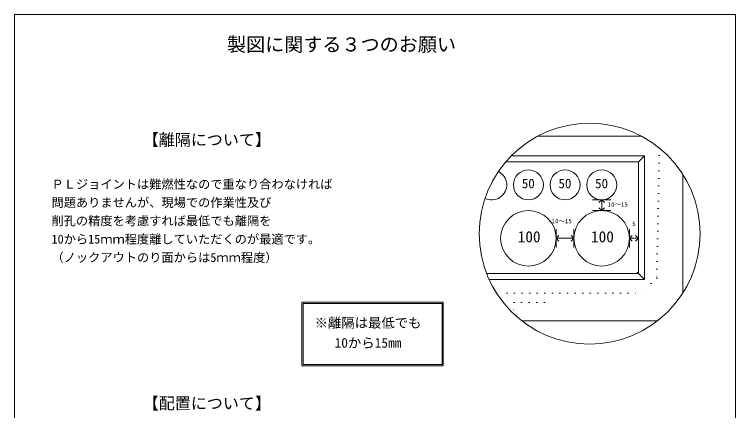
# Model space of a CAD drawing. Units: millimetres, scale not verified. Extents: x -9756 to 9755, y -4704 to 4703.
# Drawn here: x -9756 to -3685, y 1367 to 4703 of the extents above; entities that cross this region are included whole.
import ezdxf
from ezdxf.enums import TextEntityAlignment as Align

# ---------------------------------------------------------------- set-up
doc = ezdxf.new("R2010")
doc.units = ezdxf.units.MM
doc.header["$LTSCALE"] = 20
doc.linetypes.add('DASHED1', pattern=[1.8, 1.2, -0.6])
doc.linetypes.add('USER5', pattern=[3.185, 0.01, -3.175])
for name, color, linetype, lineweight in [('0-2_waku', 7, 'Continuous', 18), ('0-3_gaikei', 7, 'Continuous', 18), ('0-4_kakure', 7, 'DASHED1', 5), ('0-5_sunpou', 7, 'Continuous', 5), ('0-7_hole', 7, 'Continuous', 18), ('0-8_uchigawa', 6, 'Continuous', 18), ('0-D_文字１', 7, 'Continuous', 18)]:
    doc.layers.add(name, color=color, linetype=linetype, lineweight=lineweight)
doc.styles.add('ＭＳ ゴシック', font='')
doc.styles.get('ＭＳ ゴシック').set_extended_font_data('MS Gothic')

# ---------------------------------------------------------------- blocks, each defined once
blk = doc.blocks.new('_Open90')
at = {"layer": '0-5_sunpou'}
blk.add_line((0, 0), (-1, 0), dxfattribs=at)
blk.add_lwpolyline([(-0.5, 0.5), (0, 0), (-0.5, -0.5)], dxfattribs=at)

msp = doc.modelspace()

# ---------------------------------------------------------------- linework, layer by layer
at = {"layer": '0-2_waku'}
for p, q in [((-9755.77, 4703.14), (-3684.57, 4703.14)), ((-9755.77, 4703.14), (-3684.57, 4703.14)), ((-9755.77, 4703.14), (-9755.77, -3846.86)), ((-3684.57, 4703.14), (-3684.57, -3846.86))]:
    msp.add_line(p, q, dxfattribs=at)
at = {"layer": '0-3_gaikei'}
for p, q in [((-4478.45, 3678.8), (-5347.72, 3678.8)), ((-4128.83, 2355.95), (-4128.83, 3356.65)), ((-5485.71, 2123.15), (-4340.46, 2123.15))]:
    msp.add_line(p, q, dxfattribs=at)
at = {"layer": '0-4_kakure', "linetype": 'USER5', "lineweight": 18}
for p, q in [((-5696.46, 2354.56), (-5608.75, 2354.56)), ((-5608.75, 2354.56), (-4477.37, 2354.56)), ((-5608.75, 2354.56), (-4477.37, 2354.56)), ((-5549.74, 2277.42), (-5555.98, 2183.91)), ((-5549.74, 2277.42), (-5344.04, 2277.42))]:
    msp.add_line(p, q, dxfattribs=at)
for points in [[(-4325.27, 3577.33), (-4348.8, 2483.13), (-4477.37, 2354.56)], [(-5549.74, 2277.42), (-5292.61, 2277.42), (-5215.47, 2354.56)]]:
    msp.add_lwpolyline(points, dxfattribs=at)
at = {"layer": '0-5_sunpou', "color": 150, "lineweight": 18}
for p, q in [((-4888.78, 3141.39), (-4734.5, 3141.39)), ((-4888.78, 3051.4), (-4734.5, 3051.4)), ((-5194.77, 2894.54), (-5194.77, 2740.26)), ((-5045.63, 2894.54), (-5045.63, 2740.26)), ((-4577.43, 2894.54), (-4577.43, 2740.26)), ((-4503.08, 2894.54), (-4503.08, 2740.26)), ((-5194.77, 2817.4), (-5045.63, 2817.4)), ((-4577.43, 2817.4), (-4503.08, 2817.4)), ((-4503.08, 2536.36), (-4517.3, 2521.7))]:
    msp.add_line(p, q, dxfattribs=at)
msp.add_circle((-4913.09, 2856.3), 930.28, dxfattribs=at)
at = {"layer": '0-7_hole'}
for centre, radius in [((-5428.76, 3267.39), 126), ((-5120.2, 3267.39), 126), ((-4811.64, 3267.39), 126), ((-5428.76, 2817.4), 233.99), ((-4811.64, 2817.4), 233.99)]:
    msp.add_circle(centre, radius, dxfattribs=at)
msp.add_arc((-5737.32, 3267.39), 126, 243.19936, 63.78529, dxfattribs=at)
at = {"layer": '0-8_uchigawa'}
for p, q in [((-5573.32, 3511.66), (-4451.65, 3511.66)), ((-4451.65, 2470.27), (-4451.65, 3511.66)), ((-5620.67, 3460.24), (-5608.75, 3460.24)), ((-4503.08, 2521.7), (-4503.08, 3460.24)), ((-5781.1, 2521.7), (-5608.75, 2521.7)), ((-5608.75, 2521.7), (-4503.08, 2521.7)), ((-4451.65, 2470.27), (-4503.08, 2521.7)), ((-5759.49, 2470.27), (-5608.75, 2470.27)), ((-5608.75, 2470.27), (-4451.65, 2470.27)), ((-7336.15, 2279.14), (-6145.72, 2279.14)), ((-7336.15, 1743.44), (-7336.15, 2279.14)), ((-7326.23, 2269.22), (-6155.64, 2269.22)), ((-7326.23, 1753.36), (-7326.23, 2269.22)), ((-6155.64, 1753.36), (-6155.64, 2269.22)), ((-6145.72, 1743.44), (-6145.72, 2279.14)), ((-7336.15, 1743.44), (-6145.72, 1743.44)), ((-7326.23, 1753.36), (-6155.64, 1753.36))]:
    msp.add_line(p, q, dxfattribs=at)
msp.add_lwpolyline([(-5608.75, 3460.24), (-4503.08, 3460.24), (-4451.65, 3511.66)], dxfattribs=at)

# ---------------------------------------------------------------- block references
at = {"layer": '0-5_sunpou', "xscale": 46.28394, "yscale": 46.28394}
for p, rotation in [((-4811.64, 3141.39), 90), ((-4811.64, 3051.4), 270), ((-5194.77, 2817.4), 180), ((-4577.43, 2817.4), 180)]:
    msp.add_blockref('_Open90', p, dxfattribs=dict(at, rotation=rotation))
for p in [(-5045.63, 2817.4), (-4503.08, 2817.4)]:
    msp.add_blockref('_Open90', p, dxfattribs=at)

# ---------------------------------------------------------------- texts
at = {"layer": '0-D_文字１', "style": 'ＭＳ ゴシック'}
for s, height, p in [('製図に関する３つのお願い', 117.8, (-7966.26, 4356.33)), ('【離隔について】', 98.97, (-8675.76, 3568.48)), ('ＰＬジョイントは難燃性なので重なり合わなければ', 75.41, (-9443.82, 3213.09)), ('50', 80.12, (-5484.28, 3215.08)), ('50', 80.12, (-5175.72, 3215.08)), ('50', 80.12, (-4867.16, 3215.08)), ('問題ありませんが、現場での作業性及び', 75.41, (-9443.82, 3058.81)), ('10～15', 37.7, (-4761.92, 3072.58)), ('削孔の精度を考慮すれば最低でも離隔を', 75.41, (-9443.82, 2904.53)), ('10～15', 37.7, (-5233.19, 2932.71)), ('5', 37.7, (-4555.29, 2910.82)), ('10から15ｍｍ程度離していただくのが最適です。', 75.41, (-9443.82, 2750.25)), ('100', 94.26, (-5518.61, 2755.23)), ('100', 94.26, (-4901.49, 2755.23)), ('（ノックアウトのり面からは5ｍｍ程度）', 75.41, (-9443.82, 2595.97)), ('※離隔は最低でも', 82.47, (-7228.84, 2039.91)), ('\u3000 10から15mm', 82.47, (-7228.84, 1871.17)), ('【配置について】', 98.97, (-8675.76, 1348.62))]:
    msp.add_text(s, height=height, dxfattribs=at).set_placement(p, align=Align.BOTTOM_LEFT)

doc.saveas('drawing.dxf')
